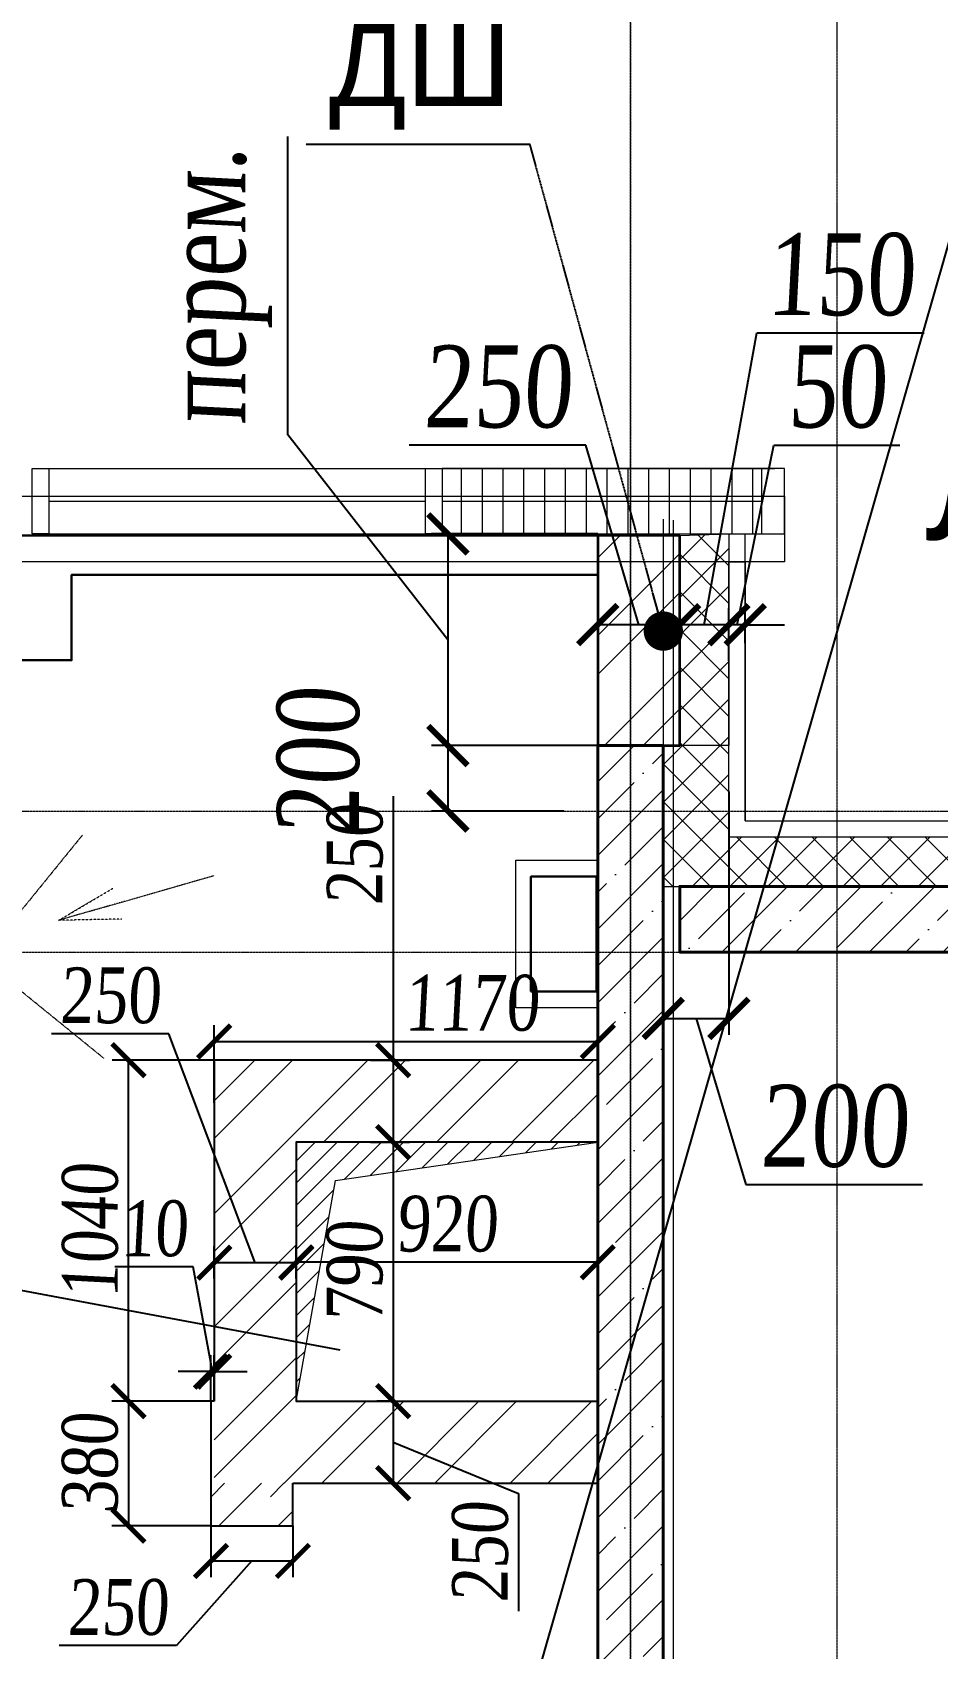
# Model space of a CAD drawing. Header units: inches. Extents: x -407541 to 6688123, y -998590 to 1205599.
# Drawn here: x 89078 to 91840, y 269282 to 274212 of the extents above; entities that cross this region are included whole.
import ezdxf

# ---------------------------------------------------------------- set-up
doc = ezdxf.new("R2010")
doc.units = ezdxf.units.IN
doc.header["$MEASUREMENT"] = 0
for name, pattern in [('ACAD_ISO04W100', [30, 24, -3, 0, -3]), ('DASHED', [19.05, 12.7, -6.35]), ('HIDDENX2', [0.75, 0.5, -0.25])]:
    doc.linetypes.add(name, pattern=pattern)
for name, color, linetype, lineweight in [('ВЕНТ фасад', 230, 'Continuous', 9), ('ВИТРАЖ', 145, 'Continuous', 9), ('гипрок', 35, 'Continuous', 15), ('Деф_шов', 90, 'DASHED', 9), ('Дырки ВК', 26, 'Continuous', 30), ('Инженерные помещения', 120, 'HIDDENX2', 9), ('КИРПИЧ', 30, 'Continuous', 35), ('МОНОЛИТ', 5, 'Continuous', 40), ('Оси', 254, 'ACAD_ISO04W100', 5), ('ОТВ ОВ', 4, 'Continuous', 13), ('ПЕРЕГОРОДКА', 7, 'Continuous', 25), ('подписи Л и ЛК', 92, 'Continuous', 9), ('размер внутр', 142, 'Continuous', 5), ('размеры шахт', 20, 'Continuous', 15), ('текст_OB', 40, 'Continuous', 25), ('УТЕПЛИТЕЛЬ', 92, 'Continuous', 9), ('Цоколь', 21, 'Continuous', 30), ('Штриховка', 7, 'Continuous', 9), ('ШТРИХОВКА КИРПИЧ', 30, 'Continuous', 9)]:
    doc.layers.add(name, color=color, linetype=linetype, lineweight=lineweight)
doc.layers.add('РЕАЛЬНЫЙ ВИТРАЖ', color=120, linetype='Continuous', lineweight=5, plot=False)
doc.styles.get("Standard").update_dxf_attribs({"font": 'arial.ttf'})
doc.styles.add('STYLE2', font='times.ttf', dxfattribs={"width": 0.8, "oblique": 3})
doc.dimstyles.new('vnytren', dxfattribs={"dimtxt": 250, "dimasz": 120, "dimexe": 50, "dimexo": 0, "dimgap": 50, "dimtad": 1, "dimdec": 0, "dimzin": 0, "dimdsep": 46, "dimtxsty": 'STYLE2', "dimblk": 'ARCHTICK', "dimcen": 0, "dimadec": 0, "dimazin": 0, "dimtfac": 1, "dimtdec": 0, "dimtmove": 1, "dimatfit": 2, "dimldrblk": 'DOT', "dimfxl": 1, "dimtolj": 1, "dimtzin": 0, "dimarcsym": 0})
doc.dimstyles.new('waxti', dxfattribs={"dimtxt": 170, "dimasz": 100, "dimexe": 50, "dimexo": 0, "dimgap": 30, "dimtad": 1, "dimdec": 0, "dimzin": 0, "dimdsep": 46, "dimtxsty": 'STYLE2', "dimblk": 'ARCHTICK', "dimcen": 0, "dimadec": 0, "dimazin": 0, "dimtfac": 1, "dimtdec": 0, "dimtmove": 1, "dimatfit": 2, "dimldrblk": 'DOT', "dimfxl": 1, "dimtolj": 1, "dimtzin": 0, "dimarcsym": 0})
doc.dimstyles.new('для 100 масштаба', dxfattribs={"dimtxt": 200, "dimasz": 150, "dimexe": 70, "dimexo": 0, "dimgap": 50, "dimtad": 1, "dimdec": 0, "dimrnd": 5, "dimzin": 0, "dimdsep": 46, "dimtxsty": 'Standard', "dimblk": 'ARCHTICK', "dimcen": 0, "dimadec": 0, "dimazin": 0, "dimtfac": 1, "dimtdec": 0, "dimtmove": 1, "dimatfit": 2, "dimldrblk": 'DOT', "dimfxl": 1, "dimtolj": 1, "dimtzin": 0, "dimarcsym": 0})
pattern_1 = [(45, (-6764080.43, -624333.1), (-112.2532015, 112.2532015), []), (45, (-6763968.18, -624333.1), (-112.2532015, 112.2532015), [198.4375, -39.6875, 0, -39.6875])]

# ---------------------------------------------------------------- blocks, each defined once
blk = doc.blocks.new('_ARCHTICK')
at = {"color": 0, "linetype": 'ByBlock', "const_width": 0.15}
blk.add_lwpolyline([(-0.5, -0.5), (0.5, 0.5)], dxfattribs=at)
blk = doc.blocks.new('*D894')
at = {"layer": 'размеры шахт', "color": 0, "lineweight": -2, "ltscale": 0.1, "transparency": 16777216}
for p, q in [((89883.4, 270576.4), (89883.4, 270411)), ((90803.4, 270576.4), (90803.4, 270411)), ((90803.4, 270461), (89883.4, 270461))]:
    blk.add_line(p, q, dxfattribs=at)
at = {"layer": 'размеры шахт', "color": 0, "lineweight": -2, "ltscale": 0.1, "transparency": 16777216, "xscale": 100, "yscale": 100, "zscale": 100, "rotation": 180}
blk.add_blockref('_ARCHTICK', (89883.4, 270461), dxfattribs=at)
at = {"layer": 'размеры шахт', "color": 0, "lineweight": -2, "ltscale": 0.1, "transparency": 16777216, "xscale": 100, "yscale": 100, "zscale": 100}
blk.add_blockref('_ARCHTICK', (90803.4, 270461), dxfattribs=at)
at = {"layer": 'размеры шахт', "color": 0, "ltscale": 0.1, "transparency": 16777216, "insert": (90343.4, 270577.7), "char_height": 170, "attachment_point": 5, "style": 'STYLE2'}
blk.add_mtext('\\A1;920', dxfattribs=at)
blk = doc.blocks.new('_Dot')
at = {"color": 0, "linetype": 'ByBlock', "lineweight": -2}
blk.add_line((-0.5, 0), (-1, 0), dxfattribs=at)
at = {"color": 0, "linetype": 'ByBlock', "const_width": 0.5}
blk.add_lwpolyline([(-0.25, 0, 1), (0.25, 0, 1)], format="xyb", close=True, dxfattribs=at)
blk = doc.blocks.new('*D895')
at = {"layer": 'размеры шахт', "color": 0, "lineweight": -2, "ltscale": 0.1, "transparency": 16777216}
for p, q in [((89633.4, 271077.3), (89321.6, 271077.3)), ((89371.6, 270037.2), (89371.6, 271077.3)), ((89633.4, 270037.2), (89321.6, 270037.2))]:
    blk.add_line(p, q, dxfattribs=at)
at = {"layer": 'размеры шахт', "color": 0, "lineweight": -2, "ltscale": 0.1, "transparency": 16777216, "xscale": 100, "yscale": 100, "zscale": 100}
for p, rotation in [((89371.6, 271077.3), 90), ((89371.6, 270037.2), 270)]:
    blk.add_blockref('_ARCHTICK', p, dxfattribs=dict(at, rotation=rotation))
at = {"layer": 'размеры шахт', "color": 0, "ltscale": 0.1, "transparency": 16777216, "insert": (89255.1, 270557.3), "char_height": 170, "attachment_point": 5, "rotation": 90, "style": 'STYLE2'}
blk.add_mtext('\\A1;1040', dxfattribs=at)
blk = doc.blocks.new('*D896')
at = {"layer": 'размеры шахт', "color": 0, "lineweight": -2, "ltscale": 0.1, "transparency": 16777216}
for p, q in [((89633.4, 270947.3), (89633.4, 271184.3)), ((90803.4, 270947.3), (90803.4, 271184.3)), ((89633.4, 271134.3), (90803.4, 271134.3))]:
    blk.add_line(p, q, dxfattribs=at)
at = {"layer": 'размеры шахт', "color": 0, "lineweight": -2, "ltscale": 0.1, "transparency": 16777216, "xscale": 100, "yscale": 100, "zscale": 100, "rotation": 180}
blk.add_blockref('_ARCHTICK', (89633.4, 271134.3), dxfattribs=at)
at = {"layer": 'размеры шахт', "color": 0, "lineweight": -2, "ltscale": 0.1, "transparency": 16777216, "xscale": 100, "yscale": 100, "zscale": 100}
blk.add_blockref('_ARCHTICK', (90803.4, 271134.3), dxfattribs=at)
at = {"layer": 'размеры шахт', "color": 0, "ltscale": 0.1, "transparency": 16777216, "insert": (90418.5, 271251.1), "char_height": 170, "attachment_point": 5, "style": 'STYLE2'}
blk.add_mtext('\\A1;1170', dxfattribs=at)
blk = doc.blocks.new('*D897')
at = {"layer": 'размеры шахт', "color": 0, "lineweight": -2, "ltscale": 0.1, "transparency": 16777216}
for p, q in [((90179.2, 271882.4), (90179.2, 271077.3)), ((90109.6, 271077.3), (90229.2, 271077.3)), ((90179.2, 271077.3), (90179.2, 270827.3)), ((90109.6, 270827.3), (90229.2, 270827.3))]:
    blk.add_line(p, q, dxfattribs=at)
at = {"layer": 'размеры шахт', "color": 0, "lineweight": -2, "ltscale": 0.1, "transparency": 16777216, "xscale": 100, "yscale": 100, "zscale": 100}
for p, rotation in [((90179.2, 271077.3), 90), ((90179.2, 270827.3), 270)]:
    blk.add_blockref('_ARCHTICK', p, dxfattribs=dict(at, rotation=rotation))
at = {"layer": 'размеры шахт', "color": 0, "ltscale": 0.1, "transparency": 16777216, "insert": (90062.8, 271703.1), "char_height": 170, "attachment_point": 5, "rotation": 90, "style": 'STYLE2'}
blk.add_mtext('\\A1;250', dxfattribs=at)
blk = doc.blocks.new('*D898')
at = {"layer": 'размеры шахт', "color": 0, "lineweight": -2, "ltscale": 0.1, "transparency": 16777216}
for p, q in [((90109.6, 270827.3), (90229.2, 270827.3)), ((90179.2, 270827.3), (90179.2, 270037.3)), ((90179.2, 270037.3), (90129.2, 270037.3))]:
    blk.add_line(p, q, dxfattribs=at)
at = {"layer": 'размеры шахт', "color": 0, "lineweight": -2, "ltscale": 0.1, "transparency": 16777216, "xscale": 100, "yscale": 100, "zscale": 100}
for p, rotation in [((90179.2, 270827.3), 90), ((90179.2, 270037.3), 270)]:
    blk.add_blockref('_ARCHTICK', p, dxfattribs=dict(at, rotation=rotation))
at = {"layer": 'размеры шахт', "color": 0, "ltscale": 0.1, "transparency": 16777216, "insert": (90062.5, 270432.3), "char_height": 170, "attachment_point": 5, "rotation": 90, "style": 'STYLE2'}
blk.add_mtext('\\A1;790', dxfattribs=at)
blk = doc.blocks.new('*D899')
at = {"layer": 'размеры шахт', "color": 0, "lineweight": -2, "ltscale": 0.1, "transparency": 16777216}
for p, q in [((90179.2, 270037.3), (90129.2, 270037.3)), ((90179.2, 270037.3), (90179.2, 269787.3)), ((90179.2, 269912.3), (90561.5, 269755.9)), ((90152.4, 269787.3), (90229.2, 269787.3)), ((90561.5, 269755.9), (90561.5, 269397.2))]:
    blk.add_line(p, q, dxfattribs=at)
at = {"layer": 'размеры шахт', "color": 0, "lineweight": -2, "ltscale": 0.1, "transparency": 16777216, "xscale": 100, "yscale": 100, "zscale": 100}
for p, rotation in [((90179.2, 270037.3), 90), ((90179.2, 269787.3), 270)]:
    blk.add_blockref('_ARCHTICK', p, dxfattribs=dict(at, rotation=rotation))
at = {"layer": 'размеры шахт', "color": 0, "ltscale": 0.1, "transparency": 16777216, "insert": (90445.1, 269576.6), "char_height": 170, "attachment_point": 5, "rotation": 90, "style": 'STYLE2'}
blk.add_mtext('\\A1;250', dxfattribs=at)
blk = doc.blocks.new('*D1727')
at = {"layer": 'размер внутр', "color": 0, "lineweight": -2, "transparency": 16777216}
for p, q in [((91228.3, 272405.5), (91340.7, 272953.2)), ((91340.7, 272953.2), (91724.7, 272953.2)), ((91203.3, 272349.2), (91203.3, 272455.5)), ((91253.3, 272349.2), (91253.3, 272455.5)), ((91203.3, 272405.5), (91083.3, 272405.5)), ((91253.3, 272405.5), (91203.3, 272405.5)), ((91253.3, 272405.5), (91203.3, 272405.5)), ((91253.3, 272405.5), (91373.3, 272405.5))]:
    blk.add_line(p, q, dxfattribs=at)
at = {"layer": 'размер внутр', "color": 0, "lineweight": -2, "transparency": 16777216, "xscale": 120, "yscale": 120, "zscale": 120}
blk.add_blockref('_ARCHTICK', (91203.3, 272405.5), dxfattribs=at)
at = {"layer": 'размер внутр', "color": 0, "lineweight": -2, "transparency": 16777216, "xscale": 120, "yscale": 120, "zscale": 120, "rotation": 180}
blk.add_blockref('_ARCHTICK', (91253.3, 272405.5), dxfattribs=at)
at = {"layer": 'размер внутр', "color": 0, "transparency": 16777216, "insert": (91532.7, 273130.4), "char_height": 250, "attachment_point": 5, "style": 'STYLE2'}
blk.add_mtext('\\A1;50', dxfattribs=at)
blk = doc.blocks.new('*D3582')
at = {"layer": 'размер внутр', "color": 0, "lineweight": -2, "transparency": 16777216}
for p, q in [((91128.3, 272405.5), (91288.2, 273295.7)), ((91288.2, 273295.7), (91799.1, 273295.7)), ((91053.3, 272224.4), (91053.3, 272455.5)), ((91203.3, 272295.6), (91203.3, 272455.5)), ((91203.3, 272405.5), (91053.3, 272405.5))]:
    blk.add_line(p, q, dxfattribs=at)
at = {"layer": 'размер внутр', "color": 0, "lineweight": -2, "transparency": 16777216, "xscale": 120, "yscale": 120, "zscale": 120, "rotation": 180}
blk.add_blockref('_ARCHTICK', (91053.3, 272405.5), dxfattribs=at)
at = {"layer": 'размер внутр', "color": 0, "lineweight": -2, "transparency": 16777216, "xscale": 120, "yscale": 120, "zscale": 120}
blk.add_blockref('_ARCHTICK', (91203.3, 272405.5), dxfattribs=at)
at = {"layer": 'размер внутр', "color": 0, "transparency": 16777216, "insert": (91543.6, 273472.8), "char_height": 250, "attachment_point": 5, "style": 'STYLE2'}
blk.add_mtext('\\A1;150', dxfattribs=at)
blk = doc.blocks.new('*D1728')
at = {"layer": 'размер внутр', "color": 0, "lineweight": -2, "transparency": 16777216}
for p, q in [((90767.2, 272953.5), (90228, 272953.5)), ((90928.3, 272405.5), (90767.2, 272953.5)), ((90803.3, 272195.2), (90803.3, 272455.5)), ((91053.3, 272224.4), (91053.3, 272455.5)), ((91053.3, 272405.5), (90803.3, 272405.5))]:
    blk.add_line(p, q, dxfattribs=at)
at = {"layer": 'размер внутр', "color": 0, "lineweight": -2, "transparency": 16777216, "xscale": 120, "yscale": 120, "zscale": 120, "rotation": 180}
blk.add_blockref('_ARCHTICK', (90803.3, 272405.5), dxfattribs=at)
at = {"layer": 'размер внутр', "color": 0, "lineweight": -2, "transparency": 16777216, "xscale": 120, "yscale": 120, "zscale": 120}
blk.add_blockref('_ARCHTICK', (91053.3, 272405.5), dxfattribs=at)
at = {"layer": 'размер внутр', "color": 0, "transparency": 16777216, "insert": (90497.6, 273130.6), "char_height": 250, "attachment_point": 5, "style": 'STYLE2'}
blk.add_mtext('\\A1;250', dxfattribs=at)
blk = doc.blocks.new('*D1729')
at = {"layer": 'размер внутр', "color": 0, "lineweight": -2, "transparency": 16777216}
for p, q in [((89858, 272984.5), (89858, 273894.4)), ((90346.1, 272359.7), (89858, 272984.5)), ((90803.3, 272682.2), (90296.1, 272682.2)), ((90346.1, 272682.2), (90346.1, 272037.2)), ((90803.3, 272037.2), (90296.1, 272037.2))]:
    blk.add_line(p, q, dxfattribs=at)
at = {"layer": 'размер внутр', "color": 0, "lineweight": -2, "transparency": 16777216, "xscale": 120, "yscale": 120, "zscale": 120}
for p, rotation in [((90346.1, 272682.2), 90), ((90346.1, 272037.2), 270)]:
    blk.add_blockref('_ARCHTICK', p, dxfattribs=dict(at, rotation=rotation))
at = {"layer": 'размер внутр', "color": 0, "transparency": 16777216, "insert": (89643.5, 273439.4), "char_height": 250, "attachment_point": 5, "rotation": 90, "style": 'STYLE2'}
blk.add_mtext('\\A1;{\\fTimes New Roman|b0|i0|c204|p18;перем.}', dxfattribs=at)
blk = doc.blocks.new('*D1730')
at = {"layer": 'размер внутр', "color": 0, "lineweight": -2, "transparency": 16777216}
for p, q in [((90803.3, 272037.2), (90296.1, 272037.2)), ((90346.1, 272037.2), (90346.1, 271837.2)), ((90699.8, 271837.2), (90296.1, 271837.2))]:
    blk.add_line(p, q, dxfattribs=at)
at = {"layer": 'размер внутр', "color": 0, "lineweight": -2, "transparency": 16777216, "xscale": 120, "yscale": 120, "zscale": 120}
for p, rotation in [((90346.1, 272037.2), 90), ((90346.1, 271837.2), 270)]:
    blk.add_blockref('_ARCHTICK', p, dxfattribs=dict(at, rotation=rotation))
at = {"layer": 'размер внутр', "color": 0, "transparency": 16777216, "insert": (89951.4, 271987.3), "char_height": 250, "attachment_point": 5, "rotation": 90, "style": 'STYLE2'}
blk.add_mtext('\\A1;200', dxfattribs=at)
blk = doc.blocks.new('*D3249')
at = {"layer": 'размер внутр', "color": 0, "lineweight": -2, "transparency": 16777216}
for p, q in [((91003.3, 271886.7), (91003.3, 271154.9)), ((91203.3, 271897.2), (91203.3, 271154.9)), ((91003.3, 271204.9), (91203.3, 271204.9)), ((91103.3, 271204.9), (91255.2, 270698.4)), ((91255.2, 270698.4), (91794.4, 270698.4))]:
    blk.add_line(p, q, dxfattribs=at)
at = {"layer": 'размер внутр', "color": 0, "lineweight": -2, "transparency": 16777216, "xscale": 120, "yscale": 120, "zscale": 120, "rotation": 180}
blk.add_blockref('_ARCHTICK', (91003.3, 271204.9), dxfattribs=at)
at = {"layer": 'размер внутр', "color": 0, "lineweight": -2, "transparency": 16777216, "xscale": 120, "yscale": 120, "zscale": 120}
blk.add_blockref('_ARCHTICK', (91203.3, 271204.9), dxfattribs=at)
at = {"layer": 'размер внутр', "color": 0, "transparency": 16777216, "insert": (91524.8, 270875.5), "char_height": 250, "attachment_point": 5, "style": 'STYLE2'}
blk.add_mtext('\\A1;200', dxfattribs=at)
blk = doc.blocks.new('*D3351')
at = {"layer": 'размеры шахт', "color": 0, "lineweight": -2, "ltscale": 0.1, "transparency": 16777216}
for p, q in [((89495.2, 271157.5), (89136.5, 271157.5)), ((89758.4, 270459.7), (89495.2, 271157.5)), ((89633.4, 270411), (89633.4, 270509.7)), ((89883.4, 270411), (89883.4, 270509.7)), ((89883.4, 270459.7), (89633.4, 270459.7))]:
    blk.add_line(p, q, dxfattribs=at)
at = {"layer": 'размеры шахт', "color": 0, "lineweight": -2, "ltscale": 0.1, "transparency": 16777216, "xscale": 100, "yscale": 100, "zscale": 100, "rotation": 180}
blk.add_blockref('_ARCHTICK', (89633.4, 270459.7), dxfattribs=at)
at = {"layer": 'размеры шахт', "color": 0, "lineweight": -2, "ltscale": 0.1, "transparency": 16777216, "xscale": 100, "yscale": 100, "zscale": 100}
blk.add_blockref('_ARCHTICK', (89883.4, 270459.7), dxfattribs=at)
at = {"layer": 'размеры шахт', "color": 0, "ltscale": 0.1, "transparency": 16777216, "insert": (89315.8, 271274), "char_height": 170, "attachment_point": 5, "style": 'STYLE2'}
blk.add_mtext('\\A1;250', dxfattribs=at)
blk = doc.blocks.new('*D3354')
at = {"layer": 'размеры шахт', "color": 0, "lineweight": -2, "ltscale": 0.1, "transparency": 16777216}
for p, q in [((89633.4, 270037.2), (89321.3, 270037.2)), ((89371.3, 270037.2), (89371.3, 269657.2)), ((89623.3, 269657.2), (89321.3, 269657.2))]:
    blk.add_line(p, q, dxfattribs=at)
at = {"layer": 'размеры шахт', "color": 0, "lineweight": -2, "ltscale": 0.1, "transparency": 16777216, "xscale": 100, "yscale": 100, "zscale": 100}
for p, rotation in [((89371.3, 270037.2), 90), ((89371.3, 269657.2), 270)]:
    blk.add_blockref('_ARCHTICK', p, dxfattribs=dict(at, rotation=rotation))
at = {"layer": 'размеры шахт', "color": 0, "ltscale": 0.1, "transparency": 16777216, "insert": (89254.9, 269847.2), "char_height": 170, "attachment_point": 5, "rotation": 90, "style": 'STYLE2'}
blk.add_mtext('\\A1;380', dxfattribs=at)
blk = doc.blocks.new('*D3355')
at = {"layer": 'размеры шахт', "color": 0, "lineweight": -2, "ltscale": 0.1, "transparency": 16777216}
for p, q in [((89623.3, 269657.2), (89623.3, 269500.1)), ((89873.3, 269657.2), (89873.3, 269500.1)), ((89748.3, 269550.1), (89518.4, 269291.8)), ((89623.3, 269550.1), (89873.3, 269550.1)), ((89518.4, 269291.8), (89159.7, 269291.8))]:
    blk.add_line(p, q, dxfattribs=at)
at = {"layer": 'размеры шахт', "color": 0, "lineweight": -2, "ltscale": 0.1, "transparency": 16777216, "xscale": 100, "yscale": 100, "zscale": 100, "rotation": 180}
blk.add_blockref('_ARCHTICK', (89623.3, 269550.1), dxfattribs=at)
at = {"layer": 'размеры шахт', "color": 0, "lineweight": -2, "ltscale": 0.1, "transparency": 16777216, "xscale": 100, "yscale": 100, "zscale": 100}
blk.add_blockref('_ARCHTICK', (89873.3, 269550.1), dxfattribs=at)
at = {"layer": 'размеры шахт', "color": 0, "ltscale": 0.1, "transparency": 16777216, "insert": (89339.1, 269408.2), "char_height": 170, "attachment_point": 5, "style": 'STYLE2'}
blk.add_mtext('\\A1;250', dxfattribs=at)
blk = doc.blocks.new('*D3356')
at = {"layer": 'размеры шахт', "color": 0, "lineweight": -2, "ltscale": 0.1, "transparency": 16777216}
for p, q in [((89568.9, 270446.7), (89329.9, 270446.7)), ((89628.3, 270127.6), (89568.9, 270446.7)), ((89623.3, 270037.2), (89623.3, 270177.6)), ((89633.4, 270037.2), (89633.4, 270177.6)), ((89623.3, 270127.6), (89523.3, 270127.6)), ((89623.3, 270127.6), (89633.4, 270127.6)), ((89623.3, 270127.6), (89633.4, 270127.6)), ((89633.4, 270127.6), (89733.4, 270127.6))]:
    blk.add_line(p, q, dxfattribs=at)
at = {"layer": 'размеры шахт', "color": 0, "lineweight": -2, "ltscale": 0.1, "transparency": 16777216, "xscale": 100, "yscale": 100, "zscale": 100}
blk.add_blockref('_ARCHTICK', (89623.3, 270127.6), dxfattribs=at)
at = {"layer": 'размеры шахт', "color": 0, "lineweight": -2, "ltscale": 0.1, "transparency": 16777216, "xscale": 100, "yscale": 100, "zscale": 100, "rotation": 180}
blk.add_blockref('_ARCHTICK', (89633.4, 270127.6), dxfattribs=at)
at = {"layer": 'размеры шахт', "color": 0, "ltscale": 0.1, "transparency": 16777216, "insert": (89449.4, 270563.2), "char_height": 170, "attachment_point": 5, "style": 'STYLE2'}
blk.add_mtext('\\A1;10', dxfattribs=at)

msp = doc.modelspace()

# ---------------------------------------------------------------- hatches: boundary and pattern name
at = {"layer": 'ВИТРАЖ', "ltscale": 0.1}
h = msp.add_hatch(dxfattribs=at)
h.set_pattern_fill('ANSI31', color=256, scale=20, angle=45, style=0)
h.set_pattern_definition([(90, (6488076.18, 1479829.873), (63.5, 1e-14), [])])
h.paths.add_polyline_path([(91304.3, 272882.2), (90328.2, 272882.2), (90328.2, 272682.4), (91304.3, 272682.3)])
at = {"layer": 'Штриховка'}
h = msp.add_hatch(dxfattribs=at)
h.set_pattern_fill('ANSI32', color=256, scale=670, style=0)
h.paths.add_polyline_path([(91053.3, 272677.2), (90803.3, 272677.2), (90803.3, 272037.2), (91053.4, 272037.2)])
h = msp.add_hatch(dxfattribs=at)
h.set_pattern_fill('ANSI37', color=256, scale=650, style=0)
h.paths.add_polyline_path([(91053.3, 272677.2), (91203.3, 272682.2), (91203.3, 272037.2), (91053.4, 272037.2)])
h = msp.add_hatch(dxfattribs=at)
h.set_pattern_fill('ANSI35', color=256, scale=25, style=0)
h.set_pattern_definition(pattern_1)
h.paths.add_polyline_path([(90803.3, 272037.2), (91003.3, 272037.2), (91003.3, 266237.2), (90803.3, 266237.2)])
h = msp.add_hatch(dxfattribs=at)
h.set_pattern_fill('ANSI37', color=256, scale=650, style=0)
h.paths.add_polyline_path([(95603.2, 271137.1), (95753.2, 271137.1), (95753.2, 271757.2), (91203.3, 271757.2), (91203.3, 272037.2), (91003.3, 272037.2), (91003.3, 271607.2), (95603.2, 271607.2)])
h = msp.add_hatch(dxfattribs=at)
h.set_pattern_fill('ANSI35', color=256, scale=25, style=0)
h.set_pattern_definition(pattern_1)
edge = h.paths.add_edge_path()
edge.add_line((94303.3, 271407.2), (95603.2, 271407.2))
edge.add_line((95603.2, 271407.2), (95603.2, 271607.2))
edge.add_line((95603.2, 271607.2), (91053.4, 271607.2))
edge.add_line((91053.4, 271607.2), (91053.4, 271407.2))
edge.add_line((91053.4, 271407.2), (94103.3, 271407.2))
h = msp.add_hatch(dxfattribs=at)
h.set_pattern_fill('ANSI32', color=256, scale=650, style=0)
h.paths.add_polyline_path([(89633.4, 271077.3), (89633.4, 270588.7), (89883.3, 270600.4), (89883.3, 270827.3), (90803.3, 270827.3), (90803.3, 271077.3)])
h.paths.add_polyline_path([(89633.4, 270588.7), (89633.4, 269787.3), (90803.3, 269787.3), (90803.3, 270037.3), (89883.3, 270037.3), (89883.3, 270037.3), (89883.3, 270600.4)])
at = {"layer": 'Штриховка', "ltscale": 0.1}
h = msp.add_hatch(dxfattribs=at)
h.set_pattern_fill('ANSI31', color=256, scale=15, style=0)
h.set_pattern_definition([(45, (-6363564.4, -158049.23), (-33.67596045, 33.67596045), [])])
h.paths.add_polyline_path([(89883.3, 270037.3), (90003.1, 270710.8), (90803.3, 270827.3), (89883.3, 270827.3)])
at = {"layer": 'Штриховка'}
h = msp.add_hatch(dxfattribs=at)
h.set_pattern_fill('ANSI32', color=256, scale=25, style=0)
h.set_pattern_definition([(45, (-6313707.02, 1289607.42), (-168.379802, 168.379802), []), (45, (-6313594.77, 1289607.42), (-168.379802, 168.379802), [])])
h.paths.add_polyline_path([(89623.4, 269657.2), (89873.4, 269657.2), (89873.4, 269787.2), (89623.4, 269787.2)])
h = msp.add_hatch(dxfattribs=at)
h.set_pattern_fill('ANSI32', color=256, scale=25, style=0)
h.set_pattern_definition([(45, (-6313525.7, 1289607.42), (-168.379802, 168.379802), []), (45, (-6313413.44, 1289607.42), (-168.379802, 168.379802), [])])
h.paths.add_polyline_path([(89873.3, 269657.2), (89873.3, 269787.2), (89804.7, 269787.2), (89804.7, 269657.2)])
at = {"layer": 'ШТРИХОВКА КИРПИЧ', "ltscale": 0.1}
h = msp.add_hatch(dxfattribs=at)
h.set_pattern_fill('ANSI34', color=256, scale=500, style=0)
h.paths.add_polyline_path([(85100.2, 266238.4, 0.059839), (84850.3, 266183.6), (84850.2, 265645.5), (85100.2, 265645.5)])
h.paths.add_polyline_path([(85100.1, 264695.5), (84850.2, 264695.5), (84850.2, 264157.5, 0.05983), (85100.1, 264102.7)])
h.paths.add_polyline_path([(85100.1, 264102.7, -0.05983), (84850.2, 264157.5), (84850.2, 263637.2), (85100.1, 263637.2)])
h.paths.add_polyline_path([(86798.2, 272677.2), (86548.2, 272677.2), (86548.2, 272597.2), (86798.2, 272597.2)])
h.paths.add_polyline_path([(86798.2, 272597.2), (86548.2, 272597.2), (86548.2, 272476.8), (86608.2, 272476.8), (86608.2, 271837.2), (86798.2, 271837.2)])
h.paths.add_polyline_path([(86608.2, 272476.8), (86548.2, 272476.8), (86548.2, 271837.2), (86608.2, 271837.2)])
h.paths.add_polyline_path([(86798.2, 271837.2), (86608.2, 271837.2), (86608.2, 271476.8), (86608.2, 270476.8), (86548.2, 270476.8), (86548.2, 270216.7), (86798.2, 270216.7)])
h.paths.add_polyline_path([(86608.2, 271837.2), (86548.2, 271837.2), (86548.2, 271476.8), (86608.2, 271476.8)], flags=17)
h.paths.add_polyline_path([(86608.2, 271476.8), (86548.2, 271476.8), (86548.2, 270476.8), (86608.2, 270476.8)], flags=17)
h.paths.add_polyline_path([(89963.4, 268037.2), (89753.4, 268037.2), (89753.4, 267067.2), (89963.4, 267067.2)])
h.paths.add_polyline_path([(89963.4, 268237.2), (89753.4, 268237.2), (89753.4, 268037.2), (89963.4, 268037.2)])
h.paths.add_polyline_path([(90803.3, 266357.2), (89963.4, 266357.2), (89753.4, 266357.2), (89753.4, 266147.2), (90803.3, 266147.2), (90803.3, 266237.2)])
h.paths.add_polyline_path([(91053.3, 266237.2), (91013.2, 266237.2), (91003.3, 266237.2), (90933.3, 266237.2), (90906.3, 266237.2, -0.000806), (90903.3, 266232.7), (90903.3, 263637.2), (91053.3, 263637.2)])
h.paths.add_polyline_path([(90903.2, 266232.6, -0.024675), (90803.3, 266099.1), (90803.3, 263637.2), (90903.2, 263637.2)])

# ---------------------------------------------------------------- linework, layer by layer
at = {"layer": 'ВЕНТ фасад'}
msp.add_line((91253.3, 271807.2), (91253.3, 272682.2), dxfattribs=at)
msp.add_lwpolyline([(91203.3, 272597.2), (91253.3, 272597.2), (91253.3, 271807.2), (95803.2, 271807.2), (95803.2, 271337), (95858.4, 271337), (95858.4, 271137.1), (95808.5, 271137.1), (95808.5, 271287), (95753.2, 271287), (95753.2, 271757.2), (91203.3, 271757.2)], close=True, dxfattribs=at)
at = {"layer": 'ВИТРАЖ'}
for p, q in [((89078.2, 272882.2), (91343.2, 272882.2)), ((89078.2, 272682.2), (91343.2, 272682.2))]:
    msp.add_line(p, q, dxfattribs=at)
for points in [[(89078.2, 272882.2), (89128.2, 272882.2), (89128.2, 272682.2), (89078.2, 272682.2)], [(90278.2, 272882.2), (90328.2, 272882.2), (90328.2, 272682.2), (90278.2, 272682.2)], [(91373.3, 272882.2), (91303.3, 272882.2), (91303.3, 272682.2), (91373.3, 272682.2)]]:
    msp.add_lwpolyline(points, close=True, dxfattribs=at)
at = {"layer": 'ВИТРАЖ', "ltscale": 0.1}
msp.add_lwpolyline([(91304.3, 272882.2), (90328.2, 272882.2), (90328.2, 272682.4), (91304.3, 272682.3)], close=True, dxfattribs=at)
for points in [[(89128.2, 272782.2), (90278.2, 272782.2)], [(90328.2, 272782.2), (91303.3, 272782.2)], [(89078.2, 272682.2), (89463.3, 272682.2)], [(90263, 272682.2), (91319, 272682.2)], [(90263.1, 272682.2), (91319.2, 272682.2)], [(90902.4, 272477.2), (90903.3, 272477.2)]]:
    msp.add_lwpolyline(points, dxfattribs=at)
at = {"layer": 'гипрок', "ltscale": 0.1}
msp.add_lwpolyline([(90803.2, 271637.2), (90599.5, 271637.2), (90599.5, 271287.2), (90803.2, 271287.2), (90803.2, 271287.2), (90803.2, 271237.2), (90553.2, 271237.2), (90553.2, 271237.2), (90553.2, 271687.2), (90553.2, 271687.2), (90803.2, 271687.2), (90803.2, 271687.2), (90803.2, 271637.2)], dxfattribs=at)
at = {"layer": 'Деф_шов', "ltscale": 0.1}
for points in [[(91003.4, 272727.3), (91003.4, 272727.3), (91003.4, 272727.3), (91003.4, 272727.3), (91003.4, 266237.2), (91303.4, 266237.2), (91303.4, 257837.2), (90903.4, 257837.2)], [(91033.4, 272724.2), (91033.4, 272724.2), (91033.4, 266437.3), (91033.4, 266267.3), (91333.4, 266267.3), (91333.4, 252337.2), (91533.4, 252337.2)]]:
    msp.add_lwpolyline(points, dxfattribs=at)
at = {"layer": 'Дырки ВК'}
msp.add_lwpolyline([(90599.6, 271287.2), (90799.6, 271287.2), (90799.6, 271637.2), (90599.6, 271637.2)], close=True, dxfattribs=at)
at = {"layer": 'Инженерные помещения', "ltscale": 0.1}
for p, q in [((89022.5, 271506.6), (89230.9, 271763.2)), ((89021.4, 271306.6), (89296.1, 271083.6))]:
    msp.add_line(p, q, dxfattribs=at)
for points in [[(89633.5, 271639.8), (89158.6, 271503.9), (89324.2, 271601.8)], [(89351.1, 271507.8), (89158.6, 271503.9)]]:
    msp.add_lwpolyline(points, dxfattribs=at)
at = {"layer": 'КИРПИЧ'}
msp.add_lwpolyline([(91053.3, 272677.2), (90803.3, 272677.2), (90803.3, 272037.2), (91053.4, 272037.2)], close=True, dxfattribs=at)
at = {"layer": 'МОНОЛИТ'}
msp.add_lwpolyline([(90803.3, 272037.2), (91003.3, 272037.2), (91003.3, 266237.2), (90803.3, 266237.2)], close=True, dxfattribs=at)
msp.add_lwpolyline([(94303.3, 271407.2), (95603.2, 271407.2), (95603.2, 271607.2), (91053.4, 271607.2), (91053.4, 271407.2), (94103.3, 271407.2)], dxfattribs=at)
at = {"layer": 'Оси', "ltscale": 0.3}
for p, q in [((91533.2, 278737.2), (91533.2, 246967.2)), ((90903.2, 277590.9), (90903.2, 250467.2)), ((91533.3, 251229.4), (91533.3, 276861.6)), ((90903.3, 256783.6), (90903.3, 276138.2)), ((3211.5, 271837.2), (190595, 271837.2)), ((88303.4, 271407.2), (105238.6, 271407.2))]:
    msp.add_line(p, q, dxfattribs=at)
at = {"layer": 'ОТВ ОВ', "ltscale": 100}
msp.add_lwpolyline([(89883.4, 270827.3), (90803.4, 270827.3), (90803.4, 270037.3), (89883.4, 270037.3)], close=True, dxfattribs=at)
at = {"layer": 'ПЕРЕГОРОДКА'}
for points in [[(90803.4, 270827.3), (90803.4, 271077.3), (89633.4, 271077.3), (89633.4, 270037.2)], [(90803.4, 271077.3), (90803.4, 270827.3), (89883.4, 270827.3), (89883.4, 270037.3), (90803.4, 270037.3), (90803.4, 270037.3)], [(89633.4, 270037.2), (89623.3, 270037.2), (89623.3, 269657.2), (89873.3, 269657.2), (89873.3, 269787.3)], [(89873.3, 269787.3), (90803.4, 269787.3), (90803.4, 270037.3)]]:
    msp.add_lwpolyline(points, dxfattribs=at)
at = {"layer": 'РЕАЛЬНЫЙ ВИТРАЖ'}
msp.add_lwpolyline([(78733.2, 272797.2), (91373.3, 272797.2), (91373.3, 272597.2), (78733.2, 272597.2)], close=True, dxfattribs=at)
at = {"layer": 'текст_OB', "ltscale": 0.1}
msp.add_line((90017.1, 270193.3), (88910.3, 270399.6), dxfattribs=at)
at = {"layer": 'УТЕПЛИТЕЛЬ'}
for points in [[(91053.3, 272677.2), (91203.3, 272682.2), (91203.3, 272037.2), (91053.4, 272037.2)], [(95603.2, 271137.1), (95753.2, 271137.1), (95753.2, 271757.2), (91203.3, 271757.2), (91203.3, 272037.2), (91003.3, 272037.2), (91003.3, 271607.2), (95603.2, 271607.2)]]:
    msp.add_lwpolyline(points, close=True, dxfattribs=at)
at = {"layer": 'Цоколь'}
msp.add_lwpolyline([(90803.3, 272677.2), (90803.3, 272677.2), (89078.2, 272677.2), (88933.2, 272677.2), (88933.2, 272417.2), (88933.2, 272297.2), (89198.2, 272297.2), (89198.2, 272557.2), (90803.3, 272557.2), (90803.3, 272557.2), (90803.3, 272557.2)], dxfattribs=at)
at = {"layer": 'Штриховка', "ltscale": 0.1}
msp.add_lwpolyline([(89883.3, 270037.3), (90003.1, 270710.8), (90803.3, 270827.3), (89883.3, 270827.3)], close=True, dxfattribs=at)

# ---------------------------------------------------------------- texts
at = {"layer": 'Деф_шов', "ltscale": 0.1, "insert": (90539.5, 273915.1), "char_height": 250, "width": 4589.447, "attachment_point": 9}
msp.add_mtext('{\\fArial|b0|i0|c204|p34;ДШ}', dxfattribs=at)
at = {"layer": 'подписи Л и ЛК', "insert": (92766.3, 272660.4), "char_height": 350, "width": 4589.447, "attachment_point": 9}
msp.add_mtext('{\\fArial|b0|i0|c204|p34;ЛФ6}', dxfattribs=at)

# ---------------------------------------------------------------- dimensions: what is measured, and where the dimension line sits
at = {"layer": 'размер внутр'}
dim = msp.add_linear_dim(base=(90346.1, 272037.2), p1=(90803.3, 272682.2), p2=(90803.3, 272037.2), angle=90, text='{\\fTimes New Roman|b0|i0|c204|p18;перем.}', dimstyle='vnytren', dxfattribs=at)
dim.commit()
dim.dimension.update_dxf_attribs({"geometry": '*D1729', "text_midpoint": (89858, 273034.5), "dimtype": 160})
for base, p1, p2, picture, middle in [((91053.3, 272405.5), (91203.3, 272295.6), (91053.3, 272224.4), '*D3582', (91338.2, 273295.7)), ((90803.3, 272405.5), (91053.3, 272224.4), (90803.3, 272195.2), '*D1728', (90717.2, 272953.5)), ((91203.3, 272405.5), (91253.3, 272349.2), (91203.3, 272349.2), '*D1727', (91390.7, 272953.2))]:
    dim = msp.add_linear_dim(base=base, p1=p1, p2=p2, dimstyle='vnytren', dxfattribs=at)
    dim.commit()
    dim.dimension.update_dxf_attribs({"geometry": picture, "text_midpoint": middle, "dimtype": 160})
dim = msp.add_linear_dim(base=(90346.1, 271837.2), p1=(90803.3, 272037.2), p2=(90699.8, 271837.2), angle=90, dimstyle='vnytren', dxfattribs=at)
dim.commit()
dim.dimension.update_dxf_attribs({"geometry": '*D1730', "text_midpoint": (90128.5, 271987.3), "dimtype": 160})
dim = msp.add_linear_dim(base=(91203.3, 271204.9), p1=(91003.3, 271886.7), p2=(91203.3, 271897.2), dimstyle='vnytren', dxfattribs=at)
dim.commit()
dim.dimension.update_dxf_attribs({"geometry": '*D3249', "text_midpoint": (91305.2, 270875.5)})
at = {"layer": 'размеры шахт', "ltscale": 0.1}
for base, p1, p2, picture, middle in [((90179.2, 270827.3), (90109.6, 271077.3), (90109.6, 270827.3), '*D897', (90159.2, 271703.1)), ((90179.2, 269787.3), (90179.2, 270037.3), (90152.4, 269787.3), '*D899', (90561.5, 269725.9))]:
    dim = msp.add_linear_dim(base=base, p1=p1, p2=p2, angle=90, dimstyle='waxti', dxfattribs=at)
    dim.commit()
    dim.dimension.update_dxf_attribs({"geometry": picture, "text_midpoint": middle, "dimtype": 160})
for base, p1, p2, picture, middle in [((89633.4, 270459.7), (89883.4, 270411), (89633.4, 270411), '*D3351', (89465.2, 271157.5)), ((90803.4, 271134.3), (89633.4, 270947.3), (90803.4, 270947.3), '*D896', (90418.5, 271134.3)), ((89633.4, 270127.6), (89623.3, 270037.2), (89633.4, 270037.2), '*D3356', (89538.9, 270446.7)), ((89873.3, 269550.1), (89623.3, 269657.2), (89873.3, 269657.2), '*D3355', (89488.4, 269291.8))]:
    dim = msp.add_linear_dim(base=base, p1=p1, p2=p2, dimstyle='waxti', dxfattribs=at)
    dim.commit()
    dim.dimension.update_dxf_attribs({"geometry": picture, "text_midpoint": middle, "dimtype": 160})
for base, p1, p2, picture, middle in [((89371.6, 271077.3), (89633.4, 270037.2), (89633.4, 271077.3), '*D895', (89255.1, 270557.3)), ((90179.2, 270037.3), (90109.6, 270827.3), (90179.2, 270037.3), '*D898', (90062.5, 270432.3)), ((89371.3, 269657.2), (89633.4, 270037.2), (89623.3, 269657.2), '*D3354', (89254.9, 269847.2))]:
    dim = msp.add_linear_dim(base=base, p1=p1, p2=p2, angle=90, dimstyle='waxti', dxfattribs=at)
    dim.commit()
    dim.dimension.update_dxf_attribs({"geometry": picture, "text_midpoint": middle})
dim = msp.add_linear_dim(base=(89883.4, 270461), p1=(90803.4, 270576.4), p2=(89883.4, 270576.4), dimstyle='waxti', dxfattribs=at)
dim.commit()
dim.dimension.update_dxf_attribs({"geometry": '*D894', "text_midpoint": (90343.4, 270577.7)})

# ---------------------------------------------------------------- leaders
at = {"layer": 'Деф_шов', "ltscale": 0.1}
msp.add_leader([(91003.4, 272386.1), (90596.8, 273870), (89912.4, 273870)], dimstyle='vnytren', override={"dimgap": 50, "dimtad": 0}, dxfattribs=at)
at = {"layer": 'подписи Л и ЛК', "ltscale": 0.1}
msp.add_leader([(90597.6, 269122.4), (91922, 273736.3), (92817.4, 273736.3)], dimstyle='для 100 масштаба', override={"dimtad": 0}, dxfattribs=at)

doc.saveas('drawing.dxf')
